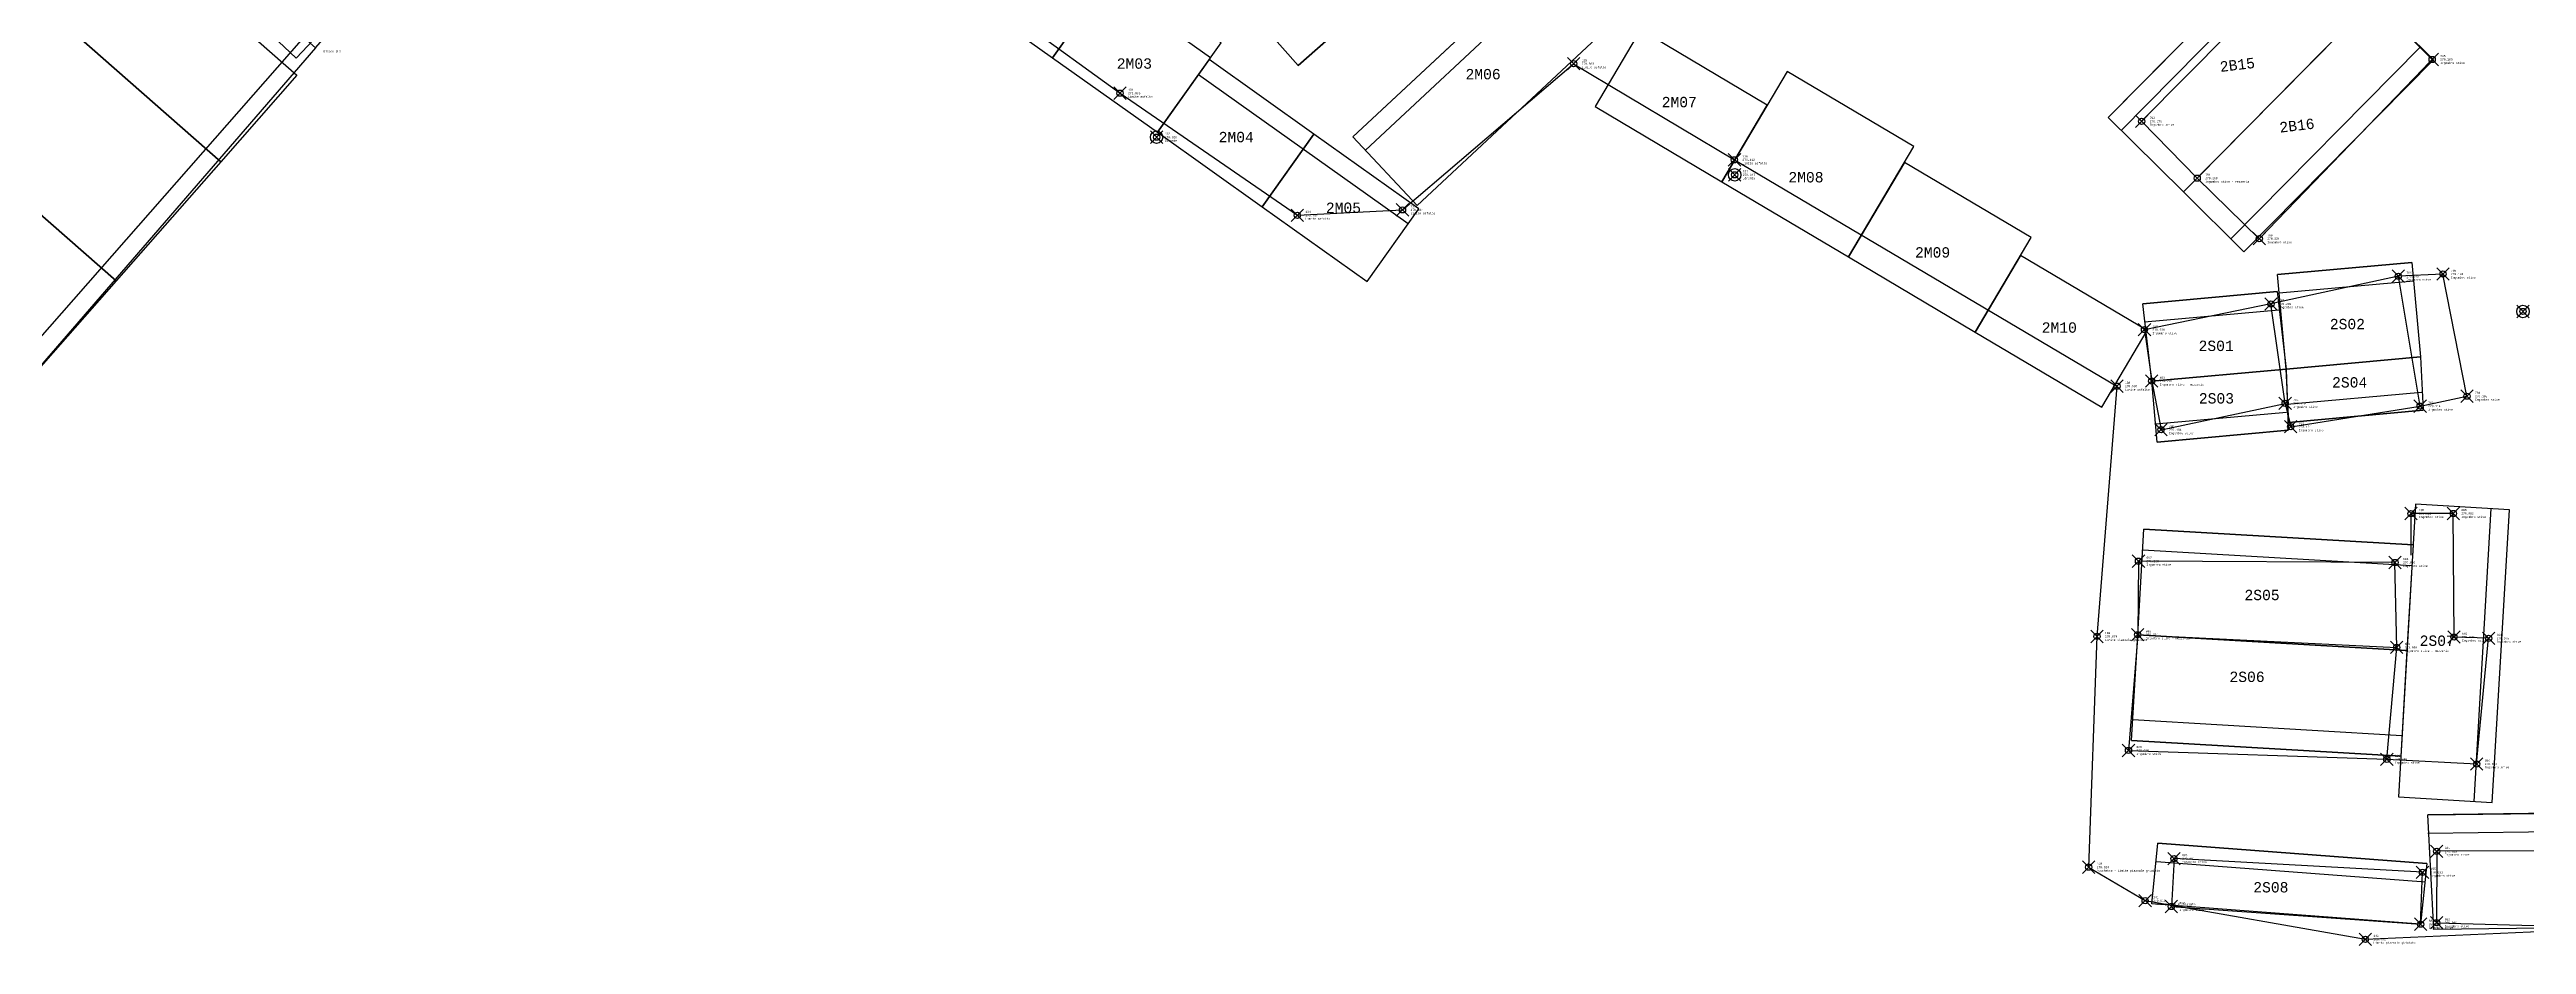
# Model space of a CAD drawing. Extents: x -300 to 923337, y -63404 to 323191.
# Drawn here: x 208588 to 327969, y 780 to 43914 of the extents above; entities that cross this region are included whole.
import ezdxf
from ezdxf.enums import TextEntityAlignment as Align

# ---------------------------------------------------------------- set-up
doc = ezdxf.new("R2010")
doc.units = 0
doc.header["$PDMODE"] = 35
doc.header["$PDSIZE"] = 300
for name, color, linetype, lineweight in [('WF ingombro stive 2', 1, 'Continuous', 30), ('WF lato di accesso', 40, 'Continuous', 30), ('WF tracciatura', 30, 'Continuous', 30)]:
    doc.layers.add(name, color=color, linetype=linetype, lineweight=lineweight)
doc.layers.add('WF nome aree GPS', color=7, linetype='Continuous')
doc.styles.get("Standard").update_dxf_attribs({"font": 'consola.ttf', "height": 500})

# ---------------------------------------------------------------- blocks, each defined once
blk = doc.blocks.new('rilievo 2')
at = {"color": 8, "elevation": 339}
blk.add_lwpolyline([(255582, -534476), (256223, -533880), (260909, -539585), (259715, -540634), (265701, -548651), (265141, -549221), (270987, -555760), (278219, -563280), (283547, -558633), (291208, -565884), (309012, -545620), (309560, -546125), (291364, -567155), (283459, -559809), (278238, -564415), (270433, -556296)], dxfattribs=at)
at = {"color": 8}
for points in [[(309560, -546125, -352), (312778, -542459, -391), (334234, -538070, -628), (348344, -548307, -983), (356892, -554192, -1195), (361959, -553931, -1407), (370204, -546889, -1399), (377957, -551519, -1580), (396391, -562427, -1455), (395427, -574492, -1317), (395026, -585611, -1377), (397751, -587224, -1981), (408367, -589089, -2210), (438006, -587763, -2348)], [(400261, -552403, -1693), (408719, -543804, -1748)], [(404499, -563260, -1873), (404770, -564382, -1870), (411005, -563390, -1877), (409958, -557129, -1846), (403814, -558463, -1789)], [(411005, -563390, -1877), (413263, -562912, -1887), (412103, -557024, -1851), (409958, -557129, -1846)], [(412638, -574521, -1951), (412603, -568564, -1906), (410561, -568568, -1868), (410561, -570568, -1868)], [(397393, -574408, -1720), (409879, -575021, -1906)], [(409402, -580413, -1923), (413729, -580637, -1938), (414305, -574581, -1917), (412638, -574521, -1951)], [(423749, -584822, -2135), (411806, -584847, -1972), (411800, -588289, -2092), (424127, -588631, -1635)]]:
    blk.add_polyline3d(points, dxfattribs=at)
for points in [[(397583, -549663, -1712), (400261, -552403, -1693), (403251, -555320, -1760), (411585, -546682, -1823), (408734, -543819, -1748), (406017, -541146, -1744)], [(398071, -562182, -1760), (398516, -564527, -1808), (404499, -563260, -1873), (403814, -558463, -1789), (397719, -559707, -1641)], [(396948, -579986, -1932), (409402, -580413, -1923), (409879, -575021, -1906), (409793, -570926, -1903), (397429, -570864, -1838), (397393, -574408, -1720)], [(411119, -585858, -1960), (399146, -585198, -1910), (399019, -587506, -2084), (411031, -588361, -2092)]]:
    blk.add_polyline3d(points, close=True, dxfattribs=at)
at = {"color": 1}
for centre in [(350106, -550428, -1365), (377969, -552242, -1525), (415962, -558827, -1865)]:
    blk.add_circle(centre, 300, dxfattribs=at)
at = {"color": 8}
for p in [(411585, -546682, -1823), (370204, -546889, -1399), (348344, -548307, -983), (397583, -549663, -1712), (350106, -550428, -1365), (377957, -551519, -1580), (377969, -552242, -1525), (400261, -552403, -1693), (356892, -554192, -1195), (361959, -553931, -1407), (403251, -555320, -1760), (409958, -557129, -1846), (412103, -557024, -1851), (403814, -558463, -1789), (397719, -559707, -1641), (415962, -558827, -1865), (398071, -562182, -1760), (396391, -562427, -1455), (404499, -563260, -1873), (411005, -563390, -1877), (413263, -562912, -1887), (398516, -564527, -1808), (404770, -564382, -1870), (410561, -568568, -1868), (412603, -568564, -1906), (397429, -570864, -1838), (409793, -570926, -1903), (395427, -574492, -1317), (397393, -574408, -1720), (409879, -575021, -1906), (412638, -574521, -1951), (414305, -574581, -1917), (396948, -579986, -1932), (409402, -580413, -1923), (413729, -580637, -1938), (411806, -584847, -1972), (395026, -585611, -1377), (399146, -585198, -1910), (411119, -585858, -1960), (397751, -587224, -1981), (399019, -587506, -2084), (411031, -588361, -2092), (411800, -588289, -2092), (408367, -589089, -2210)]:
    blk.add_point(p, dxfattribs=at)
for s, p in [('Blocco CLS', (309949, -546292, -352)), ('135', (370593, -546723, -1399)), ('270.169', (411974, -546682, -1823)), ('795', (411974, -546516, -1823)), ('270.593', (370593, -546889, -1399)), ('Limite asfalto', (370593, -547056, -1399)), ('Ingombro stive', (411974, -546849, -1823)), ('131', (348733, -548141, -983)), ('271.008', (348733, -548307, -983)), ('Limite asfalto', (348733, -548474, -983)), ('132', (350495, -550261, -1365)), ('270.279', (397972, -549663, -1712)), ('792', (397972, -549496, -1712)), ('Ingombro stive', (397972, -549830, -1712)), ('270.626', (350495, -550428, -1365)), ('Idrante', (350495, -550595, -1365)), ('136', (378346, -551353, -1580)), ('270.412', (378346, -551519, -1580)), ('Limite asfalto', (378346, -551686, -1580)), ('137', (378358, -552075, -1525)), ('270.467', (378358, -552242, -1525)), ('Idrante', (378358, -552408, -1525)), ('270.298', (400650, -552403, -1693)), ('791', (400650, -552236, -1693)), ('Ingombro stive - mezzeria', (400650, -552570, -1693)), ('133', (362348, -553765, -1407)), ('270.584', (362348, -553931, -1407)), ('134', (357281, -554026, -1195)), ('270.797', (357281, -554192, -1195)), ('Limite asfalto', (357281, -554359, -1195)), ('Limite asfalto', (362348, -554098, -1407)), ('796', (403640, -555153, -1760)), ('270.231', (403640, -555320, -1760)), ('Ingombro stive', (403640, -555487, -1760)), ('270.145', (410347, -557129, -1846)), ('706', (410347, -556963, -1846)), ('Ingombro stive', (410347, -557296, -1846)), ('270.140', (412492, -557024, -1851)), ('705', (412492, -556857, -1851)), ('Ingombro stive', (412492, -557191, -1851)), ('270.203', (404203, -558463, -1789)), ('707', (404203, -558296, -1789)), ('Ingombro stive', (404203, -558630, -1789)), ('270.350', (398108, -559707, -1641)), ('708', (398108, -559541, -1641)), ('Ingombro stive', (398108, -559874, -1641)), ('138', (396780, -562260, -1455)), ('270.232', (398460, -562182, -1760)), ('699', (398460, -562015, -1760)), ('270.536', (396780, -562427, -1455)), ('Limite asfalto', (396780, -562594, -1455)), ('Ingombro stive - mezzeria', (398460, -562348, -1760)), ('270.119', (404888, -563260, -1873)), ('701', (404888, -563093, -1873)), ('Ingombro stive', (404888, -563427, -1873)), ('270.114', (411394, -563390, -1877)), ('703', (411394, -563223, -1877)), ('270.105', (413652, -562912, -1887)), ('704', (413652, -562745, -1887)), ('Ingombro stive', (413652, -563079, -1887)), ('270.184', (398905, -564527, -1808)), ('700', (398905, -564360, -1808)), ('Ingombro stive', (398905, -564694, -1808)), ('270.121', (405159, -564382, -1870)), ('702', (405159, -564216, -1870)), ('Ingombro stive', (405159, -564549, -1870)), ('Ingombro stive', (411394, -563557, -1877)), ('270.123', (410950, -568568, -1868)), ('695', (410950, -568402, -1868)), ('Ingombro stive', (410950, -568735, -1868)), ('696', (412992, -568397, -1906)), ('270.085', (412992, -568564, -1906)), ('Ingombro stive', (412992, -568731, -1906)), ('270.153', (397817, -570864, -1838)), ('697', (397817, -570697, -1838)), ('Ingombro stive', (397817, -571031, -1838)), ('694', (410182, -570760, -1903)), ('270.089', (410182, -570926, -1903)), ('Ingombro stive', (410182, -571093, -1903)), ('698', (397782, -574242, -1720)), ('270.674', (395816, -574492, -1317)), ('139', (395816, -574326, -1317)), ('Limite piazzale ghiaiato', (395816, -574659, -1317)), ('270.271', (397782, -574408, -1720)), ('Ingombro stive - mezzeria', (397782, -574575, -1720)), ('270.086', (410267, -575021, -1906)), ('693', (410267, -574854, -1906)), ('Ingombro stive - mezzeria', (410267, -575188, -1906)), ('270.040', (413027, -574521, -1951)), ('692', (413027, -574355, -1951)), ('Ingombro stive', (413027, -574688, -1951)), ('691', (414694, -574414, -1917)), ('270.075', (414694, -574581, -1917)), ('Ingombro stive', (414694, -574748, -1917)), ('688', (397337, -579819, -1932)), ('270.060', (397337, -579986, -1932)), ('Ingombro stive', (397337, -580153, -1932)), ('689', (409791, -580247, -1923)), ('270.068', (409791, -580413, -1923)), ('Ingombro stive', (409791, -580580, -1923)), ('270.053', (414118, -580637, -1938)), ('690', (414118, -580471, -1938)), ('Ingombro stive', (414118, -580804, -1938)), ('270.019', (412195, -584847, -1972)), ('681', (412195, -584681, -1972)), ('Ingombro stive', (412195, -585014, -1972)), ('140', (395415, -585444, -1377)), ('270.614', (395415, -585611, -1377)), ('Picchetto - Limite piazzale ghiaiato', (395415, -585778, -1377)), ('686', (399535, -585031, -1910)), ('270.081', (399535, -585198, -1910)), ('Ingombro stive', (399535, -585365, -1910)), ('685', (411508, -585691, -1960)), ('270.031', (411508, -585858, -1960)), ('Ingombro stive', (411508, -586024, -1960)), ('141', (398140, -587058, -1981)), ('270.011', (398140, -587224, -1981)), ('Limite piazzale ghiaiato', (398140, -587391, -1981)), ('687', (399408, -587339, -2084)), ('269.908', (399408, -587506, -2084)), ('Ingombro stive', (399408, -587672, -2084)), ('269.899', (411420, -588361, -2092)), ('684', (411420, -588195, -2092)), ('Ingombro stive', (411420, -588528, -2092)), ('682', (412189, -588123, -2092)), ('269.899', (412189, -588289, -2092)), ('Ingombro stive', (412189, -588456, -2092)), ('142', (408756, -588922, -2210)), ('269.782', (408756, -589089, -2210)), ('Limite piazzale ghiaiato', (408756, -589256, -2210))]:
    blk.add_text(s, height=100, dxfattribs=at).set_placement(p, align=Align.MIDDLE_LEFT)

msp = doc.modelspace()

# ---------------------------------------------------------------- linework, layer by layer
at = {"layer": 'WF ingombro stive 2'}
for points, elevation in [([(193484, 59012), (197154, 63188), (220508, 42677), (216838, 38500)], 302), ([(188442, 53273), (193484, 59012), (216838, 38500), (211796, 32762)], 302), ([(213555, 54998), (222950, 46115), (220477, 43499), (211082, 52383)], 302), ([(275634, 55019), (278521, 51739), (268763, 43149), (265876, 46429)], -1111), ([(183400, 47534), (188442, 53273), (211797, 32762), (206755, 27024)], 302), ([(256930, 43521), (260003, 47839), (254951, 51434), (251878, 47116)], 2033), ([(316945, 49883), (320573, 46298), (311435, 37051), (307808, 40636)], -1748), ([(261983, 39926), (265055, 44244), (260003, 47839), (256930, 43521)], 2033), ([(271411, 39711), (280053, 47773), (283149, 44455), (274507, 36393)], -1192), ([(320573, 46298), (323489, 43417), (314352, 34169), (311435, 37051)], -1748), ([(289183, 37540), (291377, 41238), (285272, 44860), (283078, 41162)], 2033), ([(267035, 36331), (269528, 39835), (264476, 43430), (261983, 39926)], 2033), ([(295288, 33918), (298442, 39234), (292337, 42856), (289183, 37540)], 2033), ([(272087, 32736), (274580, 36240), (269528, 39835), (267035, 36331)], 2033), ([(301393, 30296), (304097, 34855), (297992, 38476), (295288, 33918)], 2033), ([(307498, 26674), (309692, 30373), (303587, 33994), (301393, 30296)], 2033), ([(322450, 33649), (322858, 29097), (316384, 28516), (315976, 33068)], -1760), ([(315951, 32244), (316384, 28516), (309910, 27936), (309477, 31663)], -1760), ([(322858, 29097), (322983, 26525), (316509, 25944), (316384, 28516)], -1760), ([(316384, 28516), (316485, 25563), (310167, 24995), (309910, 27936)], -1760), ([(321794, 7889), (326321, 7623), (327152, 21734), (322625, 22001)], -1720), ([(322509, 20036), (322209, 14945), (309232, 15709), (309532, 20800)], -1720), ([(322209, 14945), (321909, 9854), (308932, 10618), (309232, 15709)], -1720), ([(323511, 1495), (323208, 7021), (335152, 7179), (335455, 1653)], -2216), ([(309907, 2740), (310210, 5661), (323173, 4677), (322870, 1756)], -2092)]:
    msp.add_lwpolyline(points, close=True, dxfattribs=dict(at, elevation=elevation))
at = {"layer": 'WF lato di accesso'}
for p, q in [((268763, 43149, -1111), (278521, 51739, -1111)), ((316945, 49883, -1748), (307808, 40636, -1748)), ((280053, 47773, -1192), (271411, 39711, -1192)), ((291377, 41238, 2033), (285272, 44860, 2033)), ((269528, 39835, 2033), (264476, 43430, 2033)), ((314352, 34169, -1748), (323489, 43417, -1748)), ((298442, 39234, 2033), (292337, 42856, 2033)), ((274580, 36240, 2033), (269528, 39835, 2033)), ((304097, 34855, 2033), (297992, 38476, 2033)), ((309692, 30373, 2033), (303587, 33994, 2033)), ((322450, 33649, -1760), (315976, 33068, -1760)), ((315951, 32244, -1760), (309477, 31663, -1760)), ((316509, 25944, -1760), (322983, 26525, -1760)), ((310167, 24996, -1760), (316485, 25563, -1760)), ((326321, 7623, -1720), (327152, 21734, -1720)), ((322509, 20036, -1720), (309532, 20800, -1720)), ((308932, 10618, -1720), (321909, 9854, -1720)), ((335152, 7179, -2216), (323208, 7021, -2216)), ((323173, 4677, -1954), (310210, 5661, -1954))]:
    msp.add_line(p, q, dxfattribs=at)
at = {"layer": 'WF tracciatura'}
for p, q in [((249388, 54311, 2033), (264545, 43527, 2033)), ((308434, 40017, -1748), (317572, 49264, -1748)), ((272012, 39067, -1192), (280654, 47129, -1192)), ((313725, 34789, -1748), (322862, 44036, -1748)), ((263965, 42712, 2033), (274069, 35522, 2033)), ((316054, 32191, -1760), (322528, 32771, -1760)), ((309555, 30786, -1760), (316029, 31366, -1760)), ((310088, 25873, -1760), (316406, 26440, -1760)), ((316431, 26822, -1760), (322905, 27402, -1760)), ((325442, 7674, -1720), (326273, 21786, -1720)), ((309473, 19802, -1720), (322450, 19038, -1720)), ((308991, 11616, -1720), (321968, 10852, -1720)), ((323219, 6140, -2216), (335163, 6298, -2216)), ((310143, 4783, -1954), (323106, 3799, -1954))]:
    msp.add_line(p, q, dxfattribs=at)

# ---------------------------------------------------------------- block references
at = {"color": 251}
msp.add_blockref('rilievo 2', (-88161, 590117), dxfattribs=at)

# ---------------------------------------------------------------- texts
at = {"layer": 'WF nome aree GPS'}
for s, p in [('2M03', (260026, 42989, 1420)), ('2M06', (276834, 42477, -1241)), ('2M07', (286290, 41131, 1984)), ('2M04', (264937, 39445, 1420)), ('2M08', (292395, 37509, 1984)), ('2M05', (270103, 36037, 1420)), ('2M09', (298500, 33887, 1984)), ('2M10', (304605, 30265, 1984)), ('2S01', (312166, 29383, -1809)), ('2S02', (318492, 30432, -616)), ('2S04', (318600, 27622, -1809)), ('2S03', (312180, 26852, -1809)), ('2S05', (314378, 17374, -1769)), ('2S07', (322822, 15171, -2961)), ('2S06', (313655, 13430, -1769)), ('2S08', (314803, 3287, -1241))]:
    msp.add_text(s, height=500, dxfattribs=at).set_placement(p)
for s, p in [('2B15', (313224, 42832, -1797)), ('2B16', (316096, 39906, -1797))]:
    msp.add_text(s, height=500, rotation=6.77869, dxfattribs=at).set_placement(p)

doc.saveas('drawing.dxf')
